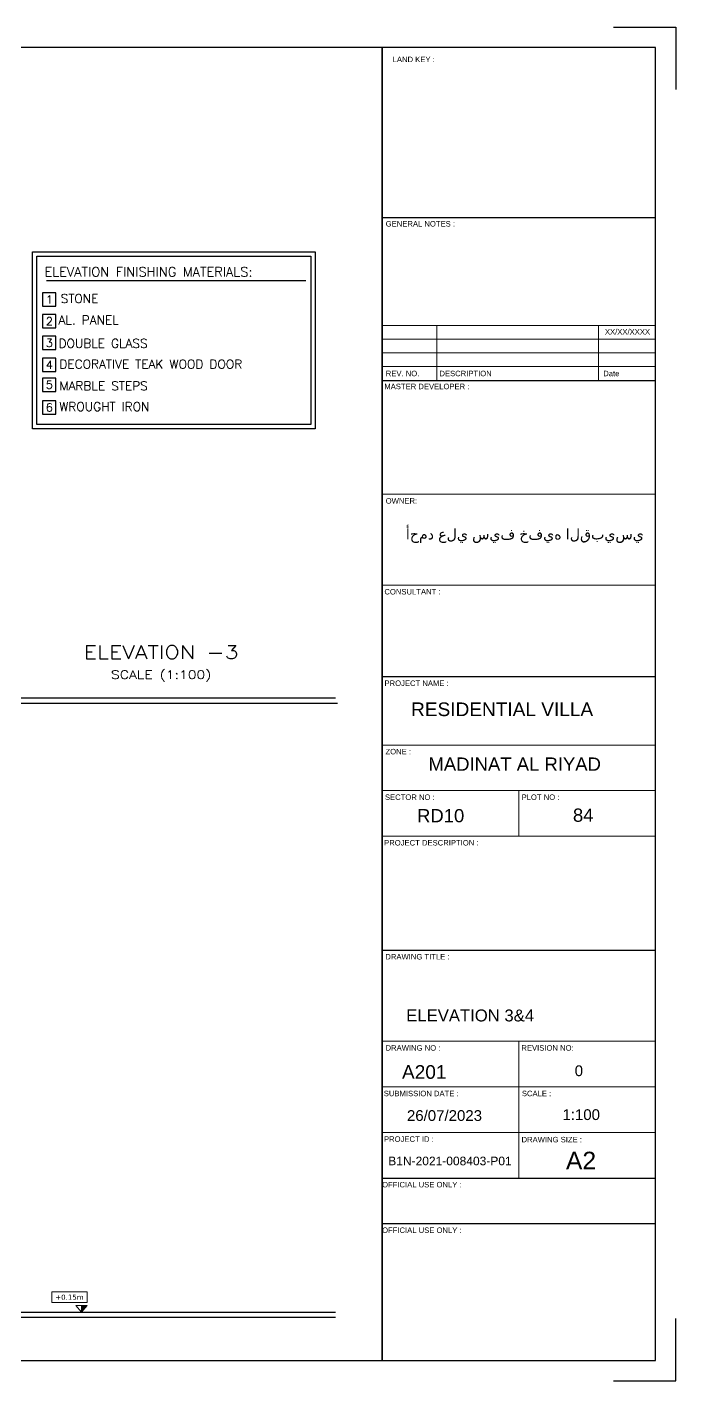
# Model space of a CAD drawing. Header units: millimetres. Extents: x -11627 to -10952, y 10244 to 10588.
# Drawn here: x -11014.41 to -10995.38, y 10392.04 to 10431.73 of the extents above; entities that cross this region are included whole.
import ezdxf
from ezdxf.enums import TextEntityAlignment as Align

# ---------------------------------------------------------------- set-up
doc = ezdxf.new("R2010")
doc.units = ezdxf.units.MM
doc.layers.get('0').update_dxf_attribs({"lineweight": 5})
for name, color, linetype in [('A-ELEV MOULDING', 15, 'Continuous'), ('A-ROAD', 43, 'Continuous'), ('FRAME', 3, 'Continuous'), ('INSERT TEXT', 1, 'Continuous')]:
    doc.layers.add(name, color=color, linetype=linetype)
for name, color, linetype, lineweight in [('A-GEN-TEXT.', 3, 'Continuous', 13), ('A-LEVEL TAG', 23, 'Continuous', 9), ('A-TEXT', 3, 'Continuous', 13), ('BORDER A1', 7, 'Continuous', 100), ('IN LINE', 7, 'Continuous', 20), ('M.FRAME TEXT2', 6, 'Continuous', 0), ('TEXT', 30, 'Continuous', 9), ('Title Block', 7, 'Continuous', 0)]:
    doc.layers.add(name, color=color, linetype=linetype, lineweight=lineweight)
doc.styles.add('Arcan Template Sheet A1$0$banda$0$BANDA AD-0705$0$ZFP', font='')
doc.styles.add('ARIAL', font='arial.ttf')
doc.styles.add('Finish-Square', font='ROMANS.shx', dxfattribs={"height": 0.2})
doc.styles.add('frame', font='verdana.ttf', dxfattribs={"width": 5})
doc.styles.add('T20', font='ROMANS.SHX', dxfattribs={"height": 2})
doc.styles.add('T25', font='ROMANS.SHX', dxfattribs={"height": 2.5})
doc.styles.add('TEXTN', font='techl___.ttf', dxfattribs={"height": 0.15})
doc.styles.add('TEXTS', font='arial.ttf', dxfattribs={"width": 0.8})
doc.styles.add('Title-Big', font='ROMANS.shx', dxfattribs={"height": 0.5})
doc.styles.add('Title-Small', font='ROMANS.shx', dxfattribs={"height": 0.25})
doc.styles.get('Arcan Template Sheet A1$0$banda$0$BANDA AD-0705$0$ZFP').set_extended_font_data('Swis721 BT')

# ---------------------------------------------------------------- blocks, each defined once
blk = doc.blocks.new('Title')
at = {"color": 4, "style": 'Title-Big'}
blk.add_attdef('DRAWNAME', text='', height=0.4, dxfattribs=at).set_placement((0, 0), align=Align.MIDDLE_CENTER)
at = {"color": 0, "style": 'Title-Small'}
blk.add_attdef('SCALE', text='', height=0.25, dxfattribs=at).set_placement((0, -0.688), align=Align.MIDDLE_CENTER)
blk = doc.blocks.new('TAG-ELE-LVL')
at = {"layer": 'A-LEVEL TAG'}
for p, q in [((-0.21, 0.35), (-0.21, 0.75)), ((-0.21, 0.75), (1.09, 0.75)), ((1.09, 0.35), (1.09, 0.75)), ((-0.21, 0.35), (1.09, 0.35)), ((0, 0), (0, 0.25))]:
    blk.add_line(p, q, dxfattribs=at)
blk.add_lwpolyline([(0, 0), (0.21, 0.25), (-0.21, 0.25)], close=True, dxfattribs=at)
at = {"layer": 'A-LEVEL TAG', "color": 251}
blk.add_solid([(-0.21, 0.25), (0, 0), (0, 0.25)], dxfattribs=at)
at = {"layer": 'A-LEVEL TAG', "color": 50, "style": 'TEXTS', "width": 0.75}
blk.add_attdef('FLOOR-NAME', text='', height=0.25, dxfattribs=at).set_placement((-0.21, 0.8), align=Align.BOTTOM_LEFT)
blk.add_attdef('LVL', text='', height=0.225, dxfattribs=at).set_placement((0.44, 0.55), align=Align.MIDDLE_CENTER)
at = {"layer": 'A-LEVEL TAG', "color": 50, "style": 'TEXTN', "width": 0.75}
blk.add_attdef('-', (0.361, 0.07), '', height=0.175, dxfattribs=at)
blk = doc.blocks.new('Finish-Square')
at = {"color": 0}
blk.add_lwpolyline([(-0.15, -0.15), (0.15, -0.15), (0.15, 0.15), (-0.15, 0.15)], close=True, dxfattribs=at)
at = {"color": 0, "style": 'Finish-Square'}
blk.add_attdef('1', text='', height=0.18, dxfattribs=at).set_placement((0, 0), align=Align.MIDDLE_CENTER)
blk = doc.blocks.new('ADM FRAME-A2')
at = {"layer": 'BORDER A1', "lineweight": 30}
blk.add_line((-11.557, 35.958), (-3.539, 35.958), dxfattribs=at)
at = {"layer": 'BORDER A1', "lineweight": 25}
for p, q in [((-11.557, 31.188), (-3.542, 31.188)), ((-11.557, 22.502), (-3.539, 22.502)), ((-11.557, 14.484), (-3.539, 14.484)), ((-11.557, 7.802), (-3.539, 7.802)), ((-11.557, 7.802), (-3.539, 7.802)), ((-11.557, 6.466), (-3.539, 6.466))]:
    blk.add_line(p, q, dxfattribs=at)
for points in [[(-57.297, 41.545), (-59.13, 41.545), (-59.13, 39.712)], [(-4.771, 41.545), (-2.938, 41.545), (-2.938, 39.712)], [(-57.297, 1.856), (-59.13, 1.856), (-59.13, 3.689)], [(-4.771, 1.856), (-2.938, 1.856), (-2.938, 3.689)]]:
    blk.add_lwpolyline(points, dxfattribs=at)
for points in [[(-58.529, 2.457), (-11.557, 2.457), (-11.557, 40.943), (-58.529, 40.943)], [(-3.539, 2.457), (-3.539, 40.943), (-11.557, 40.943), (-11.557, 2.457)]]:
    blk.add_lwpolyline(points, close=True, dxfattribs=at)
at = {"layer": 'IN LINE'}
for p, q in [((-3.542, 32.796), (-11.557, 32.796)), ((-9.953, 31.188), (-9.953, 32.796)), ((-5.207, 31.188), (-5.207, 32.796)), ((-3.542, 32.394), (-11.557, 32.394)), ((-3.542, 31.992), (-11.557, 31.992)), ((-3.542, 31.59), (-11.557, 31.59)), ((-3.539, 27.847), (-11.557, 27.847)), ((-11.557, 25.185), (-3.539, 25.185)), ((-11.557, 20.497), (-3.539, 20.497)), ((-11.557, 19.161), (-3.539, 19.161)), ((-7.548, 19.161), (-7.548, 17.825)), ((-11.557, 17.825), (-3.539, 17.825)), ((-11.557, 11.811), (-3.539, 11.811)), ((-7.548, 11.811), (-7.548, 7.802)), ((-11.557, 10.475), (-3.539, 10.475)), ((-11.557, 9.139), (-3.539, 9.139))]:
    blk.add_line(p, q, dxfattribs=at)
at = {"layer": 'BORDER A1', "lineweight": 0, "style": 'Arcan Template Sheet A1$0$banda$0$BANDA AD-0705$0$ZFP'}
blk.add_text('LAND KEY :', height=0.1608, dxfattribs=at).set_placement((-10.631, 40.596), align=Align.MIDDLE_CENTER)
at = {"layer": 'INSERT TEXT', "style": 'Arcan Template Sheet A1$0$banda$0$BANDA AD-0705$0$ZFP'}
for s, height, p in [('XX/XX/XXXX', 0.1608, (-4.359, 32.611)), ('RESIDENTIAL VILLA', 0.4, (-8.037, 21.545)), ('0', 0.315, (-5.785, 10.948)), ('26/07/2023', 0.3151, (-9.728, 9.635)), ('1:100', 0.3151, (-5.717, 9.661)), ('A2', 0.5184, (-5.722, 8.315))]:
    blk.add_text(s, height=height, dxfattribs=at).set_placement(p, align=Align.MIDDLE_CENTER)
for s, height, p in [('MADINAT AL RIYAD', 0.388, (-10.198, 19.744)), ('RD10', 0.388, (-10.533, 18.232)), ('84', 0.388, (-5.96, 18.247)), ('B1N-2021-008403-P01', 0.25208, (-11.378, 8.177))]:
    blk.add_text(s, height=height, dxfattribs=at).set_placement(p)
at = {"layer": 'INSERT TEXT', "insert": (-7.371, 26.84), "char_height": 0.3151, "width": 7.01945, "attachment_point": 2, "style": 'Arcan Template Sheet A1$0$banda$0$BANDA AD-0705$0$ZFP'}
blk.add_mtext('{\\fArial|b0|i0|c178|p34;أحمد علي سيف خفيه القبيسي}', dxfattribs=at)
at = {"layer": 'TEXT', "style": 'Arcan Template Sheet A1$0$banda$0$BANDA AD-0705$0$ZFP'}
for s, height, p in [('GENERAL NOTES :', 0.16076, (-10.436, 35.777)), ('REV. NO.', 0.1608, (-10.958, 31.389)), ('DESCRIPTION', 0.16076, (-9.109, 31.389)), ('Date', 0.1608, (-4.834, 31.389)), ('MASTER DEVELOPER :', 0.16076, (-10.245, 31.009)), ('OWNER:', 0.1608, (-10.991, 27.654)), ('CONSULTANT :', 0.16076, (-10.667, 24.991)), ('PROJECT NAME :', 0.16076, (-10.546, 22.309)), ('ZONE :', 0.1608, (-11.085, 20.304)), ('SECTOR NO :', 0.16076, (-10.745, 18.968)), ('PLOT NO :', 0.1608, (-6.911, 18.968)), ('PROJECT DESCRIPTION :', 0.16076, (-10.114, 17.632)), ('DRAWING TITLE :', 0.16076, (-10.521, 14.291)), ('DRAWING NO :', 0.16076, (-10.652, 11.618)), ('REVISION NO:', 0.16076, (-6.705, 11.618)), ('SUBMISSION DATE :', 0.16076, (-10.411, 10.282)), ('SCALE :', 0.1608, (-7.027, 10.282)), ('PROJECT ID :', 0.16076, (-10.773, 8.945)), ('DRAWING SIZE :', 0.16076, (-6.582, 8.929)), ('OFFICIAL USE ONLY :', 0.16076, (-10.392, 7.609)), ('OFFICIAL USE ONLY :', 0.16076, (-10.392, 6.273))]:
    blk.add_text(s, height=height, dxfattribs=at).set_placement(p, align=Align.MIDDLE_CENTER)

msp = doc.modelspace()

# ---------------------------------------------------------------- linework, layer by layer
at = {"layer": 'A-ELEV MOULDING'}
for p, q in [((-11050.969, 10412.065, -0.001), (-11005.369, 10412.065, -0.001)), ((-11050.969, 10394.059, 5.554), (-11005.369, 10394.059, 5.554))]:
    msp.add_line(p, q, dxfattribs=at)
at = {"layer": 'A-ROAD'}
for p, q in [((-11050.969, 10411.915, -0.001), (-11005.308, 10411.915, -0.001)), ((-11050.969, 10393.909, 5.554), (-11005.369, 10393.909, 5.554))]:
    msp.add_line(p, q, dxfattribs=at)
at = {"layer": 'FRAME', "color": 3}
for p, q in [((-11014.255, 10425.143, -0.005), (-11005.96, 10425.143, -0.005)), ((-11014.255, 10419.951, -0.005), (-11014.255, 10425.143, -0.005)), ((-11005.96, 10425.143, -0.005), (-11005.96, 10419.951, -0.005)), ((-11013.844, 10424.304, -0.005), (-11006.238, 10424.304, -0.005)), ((-11005.96, 10419.951, -0.005), (-11014.255, 10419.951, -0.005))]:
    msp.add_line(p, q, dxfattribs=at)
at = {"layer": 'FRAME', "color": 6}
for p, q in [((-11014.124, 10425.013, -0.005), (-11006.09, 10425.013, -0.005)), ((-11014.124, 10420.082, -0.005), (-11014.124, 10425.013, -0.005)), ((-11006.09, 10425.013, -0.005), (-11006.09, 10420.082, -0.005)), ((-11006.09, 10420.082, -0.005), (-11014.124, 10420.082, -0.005))]:
    msp.add_line(p, q, dxfattribs=at)

# ---------------------------------------------------------------- block references
at = {"layer": 'A-LEVEL TAG'}
ref = msp.add_blockref('TAG-ELE-LVL', (-11012.818, 10394.059, 5.547), dxfattribs=dict(at, xscale=-0.8, yscale=0.8))
ref.add_attrib('LVL', '+0.15m', dxfattribs={"layer": 'A-GEN-TEXT.', "height": 0.1503, "style": 'frame'}).set_placement((-11013.17, 10394.499, 5.547), align=Align.MIDDLE_CENTER)
at = {"layer": 'A-TEXT', "linetype": 'ByBlock'}
ref = msp.add_blockref('Title', (-11010.479, 10413.408, -0.001), dxfattribs=dict(at, xscale=-1.5, yscale=1.2))
ref.add_attrib('DRAWNAME', 'ELEVATION -3', dxfattribs={"layer": '0', "color": 4, "height": 0.384, "style": 'Title-Big', "width": 1.25}).set_placement((-11010.479, 10413.408, -0.001), align=Align.MIDDLE_CENTER)
ref.add_attrib('SCALE', 'SCALE (1:100)', dxfattribs={"layer": '0', "color": 0, "height": 0.24, "style": 'Title-Small', "width": 1.25}).set_placement((-11010.479, 10412.748, -0.001), align=Align.MIDDLE_CENTER)
at = {"layer": 'FRAME', "color": 6, "xscale": 1.30310208, "yscale": 1.30310208, "zscale": 1.30310208}
for p, values in [((-11013.761, 10423.745, -0.005), {'1': '1'}), ((-11013.761, 10423.107, -0.005), {'1': '2'}), ((-11013.761, 10422.472, -0.005), {'1': '3'}), ((-11013.761, 10421.836, -0.005), {'1': '4'}), ((-11013.761, 10421.249, -0.005), {'1': '5'}), ((-11013.761, 10420.583, -0.005), {'1': '6'})]:
    msp.add_blockref('Finish-Square', p, dxfattribs=at).add_auto_attribs(values)
at = {"layer": 'Title Block'}
msp.add_blockref('ADM FRAME-A2', (-10992.44, 10390.189, -0.001), dxfattribs=at)

# ---------------------------------------------------------------- texts
at = {"layer": 'FRAME', "color": 3}
for s, height, style, p in [('ELEVATION FINISHING MATERIALS:', 0.27854, 'T25', (-11013.902, 10424.559, -0.005)), ('STONE', 0.2606, 'T20', (-11013.427, 10423.776, -0.005)), ('AL. PANEL', 0.2606, 'T20', (-11013.491, 10423.143, -0.005)), ('DOUBLE GLASS', 0.26062, 'T20', (-11013.491, 10422.46, -0.005)), ('DECORATIVE TEAK WOOD DOOR', 0.26062, 'T20', (-11013.464, 10421.851, -0.005)), ('MARBLE STEPS', 0.26062, 'T20', (-11013.464, 10421.216, -0.005)), ('WROUGHT IRON', 0.26062, 'T20', (-11013.469, 10420.606, -0.005))]:
    msp.add_text(s, height=height, dxfattribs=dict(at, style=style)).set_placement(p, align=Align.MIDDLE_LEFT)
at = {"layer": 'M.FRAME TEXT2', "style": 'ARIAL'}
msp.add_text('ELEVATION 3&4', height=0.35, dxfattribs=at).set_placement((-11001.415, 10402.758, -0.001), align=Align.MIDDLE_CENTER)
msp.add_text('A201', height=0.4, dxfattribs=at).set_placement((-11003.415, 10400.901, -0.001))

doc.saveas('drawing.dxf')
